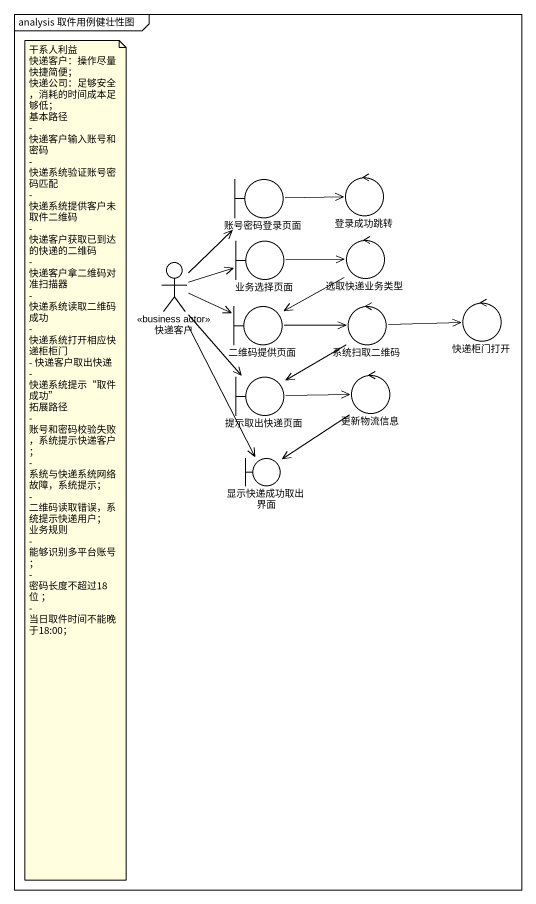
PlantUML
@startuml
mainframe analysis 取件用例健壮性图
boundary 账号密码登录页面
control 登录成功跳转
actor 快递客户 <<business actor>>
boundary 业务选择页面
control 选取快递业务类型
boundary 二维码提供页面
control 系统扫取二维码
control 快递柜门打开
boundary 提示取出快递页面
control 更新物流信息
boundary 显示快递成功取出界面
账号密码登录页面 -right-> 登录成功跳转
快递客户 -up-> 账号密码登录页面
快递客户 -right-> 业务选择页面
快递客户 -right-> 二维码提供页面
快递客户 --> 提示取出快递页面
快递客户 --> 显示快递成功取出界面
业务选择页面 -right-> 选取快递业务类型
选取快递业务类型 --> 二维码提供页面
二维码提供页面 -right-> 系统扫取二维码
系统扫取二维码 -right-> 快递柜门打开
系统扫取二维码 --> 提示取出快递页面
提示取出快递页面 -right-> 更新物流信息
更新物流信息 --> 显示快递成功取出界面
note as N1
  干系人利益
  快递客户：操作尽量快捷简便；
  快递公司：足够安全，消耗的时间成本足够低；
  基本路径
  - 快递客户输入账号和密码
  - 快递系统验证账号密码匹配
  - 快递系统提供客户未取件二维码
  - 快递客户获取已到达的快递的二维码
  - 快递客户拿二维码对准扫描器
  - 快递系统读取二维码成功
  - 快递系统打开相应快递柜柜门
  - 快递客户取出快递
  - 快递系统提示“取件成功”
  拓展路径
  - 账号和密码校验失败，系统提示快递客户；
  - 系统与快递系统网络故障，系统提示；
  - 二维码读取错误，系统提示快递用户；
  业务规则
  - 能够识别多平台账号 ；
  - 密码长度不超过18位 ；
  - 当日取件时间不能晚于18:00；
end note
@enduml
